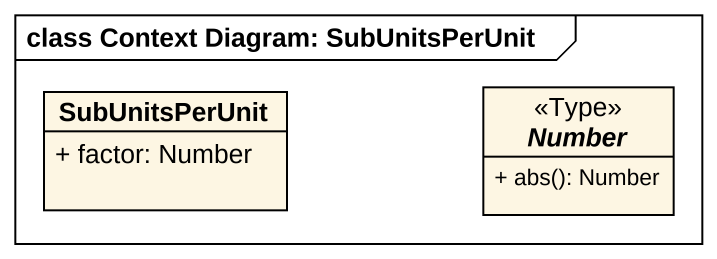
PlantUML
@startuml
mainframe class Context Diagram: SubUnitsPerUnit
hide circle
hide empty members
skinparam classAttributeIconSize 0
class SubUnitsPerUnit {
  + factor: Number
}
abstract class Number <<Type>> {
  + abs(): Number
}
@enduml
